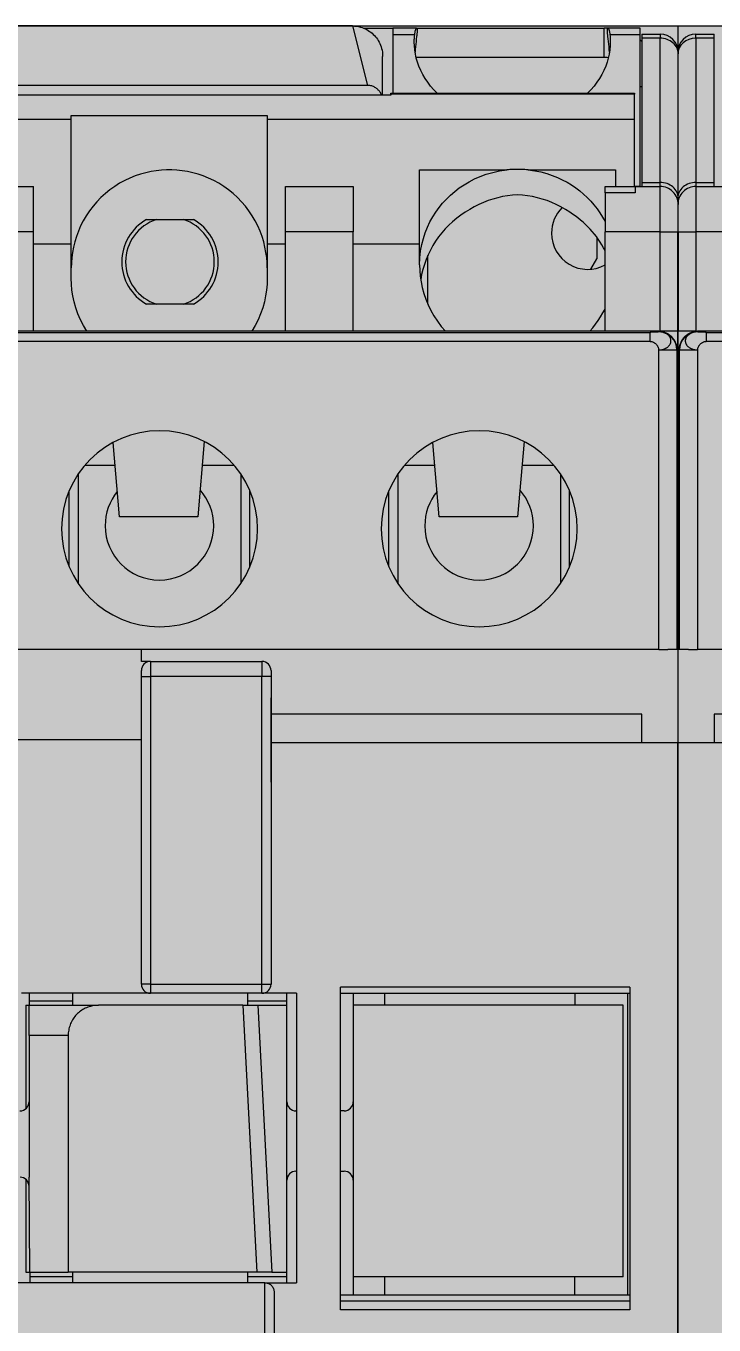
# Model space of a CAD drawing. Extents: x -20 to 2016, y -5898 to 916.
# Drawn here: x 820.44 to 843.25, y 71.66 to 114.73 of the extents above; entities that cross this region are included whole.
import ezdxf

# ---------------------------------------------------------------- set-up
doc = ezdxf.new("R2010")
doc.units = 0
doc.layers.add('MAIN-1', color=7, linetype='Continuous')
doc.layers.add('SYMS', color=7, linetype='Continuous')

msp = doc.modelspace()

# ---------------------------------------------------------------- hatches: boundary and pattern name
at = {"layer": 'SYMS', "true_color": 0x636466}
h = msp.add_hatch(color=251, dxfattribs=at)
h.dxf.hatch_style = 1
h.paths.add_polyline_path([(797.077, 44.229), (842.055, 44.229), (842.055, 114.729), (797.077, 114.729)])
h = msp.add_hatch(color=251, dxfattribs=at)
h.dxf.hatch_style = 1
h.paths.add_polyline_path([(842.066, 44.229), (887.043, 44.229), (887.043, 114.729), (842.066, 114.729)])

# ---------------------------------------------------------------- linework, layer by layer
at = {"layer": 'MAIN-1'}
for p, q in [((831.266, 114.729), (807.866, 114.729)), ((831.266, 114.729), (831.338, 114.727)), ((831.266, 114.729), (831.766, 112.759)), ((831.338, 114.727), (831.405, 114.72)), ((831.405, 114.72), (831.469, 114.709)), ((831.469, 114.709), (831.529, 114.694)), ((831.529, 114.694), (831.585, 114.677)), ((831.585, 114.677), (831.639, 114.656)), ((831.632, 114.659), (832.606, 114.659)), ((831.639, 114.656), (831.691, 114.633)), ((831.691, 114.633), (831.74, 114.608)), ((831.74, 114.608), (831.787, 114.58)), ((831.787, 114.58), (831.832, 114.551)), ((833.394, 114.659), (832.606, 114.659)), ((832.606, 114.659), (832.606, 113.404)), ((833.35, 114.564), (833.354, 114.579)), ((833.354, 114.579), (833.358, 114.592)), ((833.358, 114.592), (833.362, 114.605)), ((833.362, 114.605), (833.365, 114.616)), ((833.365, 114.616), (833.369, 114.626)), ((833.369, 114.626), (833.373, 114.635)), ((833.373, 114.635), (833.377, 114.642)), ((833.377, 114.642), (833.38, 114.648)), ((833.38, 114.648), (833.384, 114.653)), ((833.384, 114.653), (833.388, 114.656)), ((833.388, 114.656), (833.391, 114.658)), ((833.391, 114.658), (833.394, 114.659)), ((833.394, 114.659), (833.397, 114.658)), ((833.394, 114.659), (839.607, 114.659)), ((833.397, 114.658), (833.4, 114.656)), ((833.4, 114.656), (833.403, 114.651)), ((833.403, 114.651), (833.405, 114.646)), ((833.405, 114.646), (833.407, 114.638)), ((833.407, 114.638), (833.409, 114.629)), ((833.409, 114.629), (833.41, 114.619)), ((833.41, 114.619), (833.411, 114.606)), ((833.411, 114.606), (833.411, 114.593)), ((833.411, 114.593), (833.411, 114.578)), ((833.411, 114.578), (833.411, 114.561)), ((839.607, 113.685), (839.607, 114.659)), ((839.628, 114.659), (839.607, 114.659)), ((839.648, 114.659), (839.628, 114.659)), ((839.669, 114.658), (839.648, 114.659)), ((839.689, 114.657), (839.669, 114.658)), ((839.71, 114.656), (839.689, 114.657)), ((839.731, 114.655), (839.71, 114.656)), ((839.72, 114.592), (839.721, 114.606)), ((839.72, 114.577), (839.72, 114.592)), ((839.721, 114.56), (839.72, 114.577)), ((839.721, 114.618), (839.723, 114.629)), ((839.721, 114.606), (839.721, 114.618)), ((839.723, 114.629), (839.724, 114.638)), ((839.724, 114.638), (839.726, 114.645)), ((839.726, 114.645), (839.728, 114.651)), ((839.728, 114.651), (839.731, 114.656)), ((839.731, 114.656), (839.734, 114.658)), ((839.734, 114.658), (839.737, 114.659)), ((840.801, 114.659), (839.737, 114.659)), ((839.737, 114.659), (839.741, 114.658)), ((839.741, 114.658), (839.744, 114.656)), ((839.744, 114.656), (839.748, 114.653)), ((839.748, 114.653), (839.751, 114.648)), ((839.751, 114.648), (839.755, 114.642)), ((839.755, 114.642), (839.759, 114.635)), ((839.759, 114.635), (839.762, 114.626)), ((839.762, 114.626), (839.766, 114.616)), ((839.766, 114.616), (839.77, 114.605)), ((839.77, 114.605), (839.774, 114.592)), ((839.774, 114.592), (839.778, 114.579)), ((839.778, 114.579), (839.781, 114.564)), ((840.801, 114.432), (840.801, 114.659)), ((831.832, 114.551), (831.875, 114.519)), ((831.875, 114.519), (831.916, 114.486)), ((831.916, 114.486), (831.955, 114.451)), ((831.955, 114.451), (831.992, 114.413)), ((831.992, 114.413), (832.027, 114.374)), ((832.027, 114.374), (832.06, 114.332)), ((832.06, 114.332), (832.091, 114.289)), ((832.091, 114.289), (832.12, 114.244)), ((832.12, 114.244), (832.147, 114.196)), ((832.147, 114.196), (832.172, 114.146)), ((832.172, 114.146), (832.194, 114.095)), ((833.329, 114.432), (832.606, 114.432)), ((833.316, 114.236), (833.317, 114.276)), ((833.316, 114.196), (833.316, 114.236)), ((833.32, 114.066), (833.316, 114.196)), ((833.317, 114.276), (833.319, 114.316)), ((833.319, 114.316), (833.322, 114.355)), ((833.322, 114.355), (833.325, 114.394)), ((833.325, 114.394), (833.329, 114.432)), ((833.329, 114.432), (833.331, 114.454)), ((833.331, 114.454), (833.334, 114.475)), ((833.334, 114.475), (833.337, 114.495)), ((833.337, 114.495), (833.34, 114.514)), ((833.34, 114.514), (833.343, 114.532)), ((833.343, 114.532), (833.347, 114.548)), ((833.347, 114.548), (833.35, 114.564)), ((833.373, 114.211), (833.364, 114.124)), ((833.383, 114.297), (833.373, 114.211)), ((833.394, 114.384), (833.383, 114.297)), ((833.397, 114.411), (833.394, 114.384)), ((833.401, 114.436), (833.397, 114.411)), ((833.403, 114.46), (833.401, 114.436)), ((833.406, 114.483), (833.403, 114.46)), ((833.407, 114.504), (833.406, 114.483)), ((833.409, 114.525), (833.407, 114.504)), ((833.41, 114.543), (833.409, 114.525)), ((833.411, 114.561), (833.41, 114.543)), ((839.721, 114.543), (839.721, 114.56)), ((839.723, 114.524), (839.721, 114.543)), ((839.724, 114.503), (839.723, 114.524)), ((839.726, 114.482), (839.724, 114.503)), ((839.728, 114.46), (839.726, 114.482)), ((839.731, 114.436), (839.728, 114.46)), ((839.734, 114.411), (839.731, 114.436)), ((839.737, 114.384), (839.734, 114.411)), ((839.748, 114.298), (839.737, 114.384)), ((839.758, 114.211), (839.748, 114.298)), ((839.767, 114.125), (839.758, 114.211)), ((839.781, 114.564), (839.785, 114.548)), ((839.785, 114.548), (839.788, 114.532)), ((839.788, 114.532), (839.791, 114.514)), ((839.791, 114.514), (839.795, 114.495)), ((839.795, 114.495), (839.797, 114.475)), ((839.797, 114.475), (839.8, 114.454)), ((839.8, 114.454), (839.803, 114.432)), ((839.803, 114.432), (839.807, 114.394)), ((840.801, 114.432), (839.803, 114.432)), ((839.807, 114.394), (839.81, 114.355)), ((839.81, 114.355), (839.812, 114.316)), ((839.812, 114.316), (839.814, 114.276)), ((839.816, 114.196), (839.812, 114.066)), ((839.814, 114.276), (839.815, 114.236)), ((839.815, 114.236), (839.816, 114.196)), ((840.801, 109.413), (840.801, 114.432)), ((840.812, 114.255), (840.801, 114.263)), ((840.823, 114.247), (840.812, 114.255)), ((840.834, 114.239), (840.823, 114.247)), ((840.844, 114.23), (840.834, 114.239)), ((840.855, 114.222), (840.844, 114.23)), ((840.866, 114.213), (840.855, 114.222)), ((840.866, 114.459), (840.866, 114.325)), ((840.866, 114.459), (841.466, 114.459)), ((840.866, 114.325), (840.866, 109.543)), ((841.466, 114.325), (840.866, 114.325)), ((841.466, 114.459), (841.466, 114.325)), ((841.466, 109.543), (841.466, 114.325)), ((842.655, 114.325), (842.655, 114.459)), ((842.655, 114.459), (843.255, 114.459)), ((843.255, 114.325), (842.655, 114.325)), ((842.655, 114.325), (842.655, 109.543)), ((843.255, 114.325), (843.255, 114.459)), ((843.255, 109.543), (843.255, 114.325)), ((832.194, 114.095), (832.214, 114.041)), ((832.214, 114.041), (832.232, 113.984)), ((832.232, 113.984), (832.246, 113.923)), ((832.246, 113.923), (832.257, 113.86)), ((832.257, 113.86), (832.263, 113.792)), ((832.263, 113.792), (832.266, 113.72)), ((832.266, 112.439), (832.266, 113.72)), ((833.332, 113.933), (833.32, 114.066)), ((833.353, 113.799), (833.332, 113.933)), ((833.348, 113.951), (833.341, 113.865)), ((833.356, 114.038), (833.348, 113.951)), ((833.382, 113.664), (833.353, 113.799)), ((833.364, 114.124), (833.356, 114.038)), ((839.779, 113.799), (839.749, 113.664)), ((839.776, 114.038), (839.767, 114.125)), ((839.783, 113.952), (839.776, 114.038)), ((839.799, 113.933), (839.779, 113.799)), ((839.79, 113.865), (839.783, 113.952)), ((839.812, 114.066), (839.799, 113.933)), ((842.055, 113.859), (842.055, 113.805)), ((842.055, 113.805), (842.055, 109.023)), ((842.066, 113.859), (842.066, 113.805)), ((842.066, 109.023), (842.066, 113.805)), ((832.606, 113.404), (832.606, 112.501)), ((839.607, 113.685), (833.377, 113.685)), ((833.421, 113.528), (833.382, 113.664)), ((833.469, 113.393), (833.421, 113.528)), ((833.528, 113.258), (833.469, 113.393)), ((839.662, 113.393), (839.604, 113.258)), ((839.711, 113.528), (839.662, 113.393)), ((839.749, 113.664), (839.711, 113.528)), ((833.596, 113.125), (833.528, 113.258)), ((833.673, 112.993), (833.596, 113.125)), ((833.76, 112.864), (833.673, 112.993)), ((833.855, 112.739), (833.76, 112.864)), ((839.372, 112.864), (839.276, 112.739)), ((839.458, 112.993), (839.372, 112.864)), ((839.536, 113.125), (839.458, 112.993)), ((839.604, 113.258), (839.536, 113.125)), ((831.766, 112.759), (807.366, 112.759)), ((832.541, 112.439), (818.591, 112.439)), ((831.804, 112.758), (831.766, 112.759)), ((831.839, 112.754), (831.804, 112.758)), ((831.872, 112.748), (831.839, 112.754)), ((831.904, 112.74), (831.872, 112.748)), ((831.933, 112.73), (831.904, 112.74)), ((831.961, 112.719), (831.933, 112.73)), ((831.988, 112.706), (831.961, 112.719)), ((832.013, 112.692), (831.988, 112.706)), ((832.038, 112.677), (832.013, 112.692)), ((832.061, 112.661), (832.038, 112.677)), ((832.083, 112.644), (832.061, 112.661)), ((832.104, 112.626), (832.083, 112.644)), ((832.124, 112.606), (832.104, 112.626)), ((832.142, 112.586), (832.124, 112.606)), ((832.16, 112.564), (832.142, 112.586)), ((832.176, 112.542), (832.16, 112.564)), ((832.192, 112.518), (832.176, 112.542)), ((832.206, 112.493), (832.192, 112.518)), ((832.219, 112.467), (832.206, 112.493)), ((832.231, 112.439), (832.219, 112.467)), ((832.541, 112.47), (832.541, 112.501)), ((832.541, 112.501), (840.616, 112.501)), ((840.616, 112.47), (832.541, 112.47)), ((832.541, 112.47), (832.541, 112.439)), ((833.96, 112.617), (833.855, 112.739)), ((834.072, 112.501), (833.96, 112.617)), ((839.172, 112.617), (839.059, 112.501)), ((839.276, 112.739), (839.172, 112.617)), ((840.616, 112.501), (840.616, 112.47)), ((840.616, 111.638), (840.616, 112.47)), ((798.466, 111.638), (821.941, 111.638)), ((821.941, 111.638), (821.941, 111.766)), ((821.941, 111.766), (828.441, 111.766)), ((821.941, 107.509), (821.941, 111.638)), ((828.441, 111.766), (828.441, 111.638)), ((828.441, 111.638), (828.441, 107.509)), ((828.441, 111.638), (840.616, 111.638)), ((840.616, 109.409), (840.616, 111.638)), ((824.413, 109.864), (824.236, 109.815)), ((824.588, 109.903), (824.413, 109.864)), ((824.762, 109.931), (824.588, 109.903)), ((824.934, 109.949), (824.762, 109.931)), ((825.105, 109.958), (824.934, 109.949)), ((825.276, 109.958), (825.105, 109.958)), ((825.447, 109.949), (825.276, 109.958)), ((825.619, 109.931), (825.447, 109.949)), ((825.793, 109.903), (825.619, 109.931)), ((825.969, 109.864), (825.793, 109.903)), ((826.145, 109.815), (825.969, 109.864)), ((833.491, 107.509), (833.491, 109.96)), ((833.491, 109.96), (836.387, 109.96)), ((835.704, 109.813), (835.916, 109.876)), ((835.916, 109.876), (836.143, 109.925)), ((836.143, 109.925), (836.387, 109.96)), ((836.437, 109.964), (836.387, 109.96)), ((836.488, 109.968), (836.437, 109.964)), ((836.539, 109.971), (836.488, 109.968)), ((836.589, 109.973), (836.539, 109.971)), ((836.64, 109.975), (836.589, 109.973)), ((836.69, 109.976), (836.64, 109.975)), ((836.741, 109.976), (836.69, 109.976)), ((836.8, 109.976), (836.741, 109.976)), ((836.859, 109.975), (836.8, 109.976)), ((836.918, 109.972), (836.859, 109.975)), ((836.977, 109.969), (836.918, 109.972)), ((837.036, 109.965), (836.977, 109.969)), ((837.095, 109.96), (837.036, 109.965)), ((837.095, 109.96), (837.312, 109.93)), ((837.095, 109.96), (839.991, 109.96)), ((837.312, 109.93), (837.515, 109.888)), ((837.515, 109.888), (837.707, 109.836)), ((837.707, 109.836), (837.888, 109.775)), ((839.991, 109.96), (839.991, 109.409)), ((818.441, 109.409), (820.691, 109.409)), ((820.691, 107.909), (820.691, 109.409)), ((823.382, 109.409), (823.224, 109.296)), ((823.546, 109.512), (823.382, 109.409)), ((823.714, 109.604), (823.546, 109.512)), ((823.886, 109.685), (823.714, 109.604)), ((824.06, 109.756), (823.886, 109.685)), ((824.236, 109.815), (824.06, 109.756)), ((826.321, 109.756), (826.145, 109.815)), ((826.496, 109.685), (826.321, 109.756)), ((826.668, 109.604), (826.496, 109.685)), ((826.836, 109.512), (826.668, 109.604)), ((827, 109.409), (826.836, 109.512)), ((827.158, 109.296), (827, 109.409)), ((829.041, 109.409), (831.291, 109.409)), ((829.041, 107.909), (829.041, 109.409)), ((831.291, 109.409), (831.291, 107.909)), ((834.808, 109.358), (834.968, 109.466)), ((834.968, 109.466), (835.137, 109.566)), ((835.137, 109.566), (835.315, 109.658)), ((835.315, 109.658), (835.504, 109.74)), ((835.504, 109.74), (835.704, 109.813)), ((837.888, 109.775), (838.06, 109.706)), ((838.06, 109.706), (838.224, 109.63)), ((838.224, 109.63), (838.38, 109.547)), ((838.38, 109.547), (838.528, 109.457)), ((838.528, 109.457), (838.669, 109.361)), ((839.641, 109.193), (839.641, 109.409)), ((839.641, 109.409), (840.641, 109.409)), ((840.616, 109.413), (840.801, 109.413)), ((840.641, 109.409), (840.641, 109.193)), ((840.641, 109.409), (841.466, 109.409)), ((840.801, 109.409), (840.801, 109.413)), ((840.866, 109.543), (840.866, 109.409)), ((840.866, 109.543), (841.466, 109.543)), ((841.466, 109.409), (841.466, 109.543)), ((841.466, 107.909), (841.466, 109.409)), ((842.655, 109.543), (843.255, 109.543)), ((842.655, 109.543), (842.655, 109.409)), ((842.655, 109.409), (844.48, 109.409)), ((842.655, 109.409), (842.655, 107.909)), ((843.255, 109.409), (843.255, 109.543)), ((822.928, 109.041), (822.792, 108.901)), ((823.072, 109.173), (822.928, 109.041)), ((823.224, 109.296), (823.072, 109.173)), ((827.31, 109.173), (827.158, 109.296)), ((827.454, 109.041), (827.31, 109.173)), ((827.59, 108.901), (827.454, 109.041)), ((834.256, 108.852), (834.382, 108.989)), ((834.382, 108.989), (834.515, 109.12)), ((834.515, 109.12), (834.658, 109.243)), ((834.658, 109.243), (834.808, 109.358)), ((835.922, 108.991), (835.765, 108.939)), ((836.082, 109.036), (835.922, 108.991)), ((836.244, 109.073), (836.082, 109.036)), ((836.407, 109.102), (836.244, 109.073)), ((836.573, 109.123), (836.407, 109.102)), ((836.741, 109.135), (836.573, 109.123)), ((836.909, 109.123), (836.741, 109.135)), ((837.074, 109.102), (836.909, 109.123)), ((837.238, 109.073), (837.074, 109.102)), ((837.4, 109.036), (837.238, 109.073)), ((837.559, 108.991), (837.4, 109.036)), ((837.717, 108.939), (837.559, 108.991)), ((838.669, 109.361), (838.803, 109.259)), ((838.803, 109.259), (838.931, 109.152)), ((838.931, 109.152), (839.052, 109.038)), ((839.052, 109.038), (839.166, 108.919)), ((839.641, 109.193), (839.641, 107.909)), ((840.641, 109.193), (839.641, 109.193)), ((842.055, 109.023), (842.055, 108.959)), ((842.066, 109.023), (842.066, 108.959)), ((822.547, 108.597), (822.439, 108.436)), ((822.664, 108.752), (822.547, 108.597)), ((822.792, 108.901), (822.664, 108.752)), ((827.717, 108.752), (827.59, 108.901)), ((827.835, 108.597), (827.717, 108.752)), ((827.943, 108.436), (827.835, 108.597)), ((833.928, 108.398), (834.029, 108.557)), ((834.029, 108.557), (834.138, 108.708)), ((834.138, 108.708), (834.256, 108.852)), ((835.155, 108.648), (835.008, 108.554)), ((835.304, 108.733), (835.155, 108.648)), ((835.456, 108.81), (835.304, 108.733)), ((835.609, 108.878), (835.456, 108.81)), ((835.765, 108.939), (835.609, 108.878)), ((837.872, 108.878), (837.717, 108.939)), ((838.026, 108.81), (837.872, 108.878)), ((838.177, 108.733), (838.026, 108.81)), ((838.326, 108.648), (838.177, 108.733)), ((838.473, 108.554), (838.326, 108.648)), ((839.166, 108.919), (839.274, 108.795)), ((839.274, 108.795), (839.376, 108.665)), ((839.376, 108.665), (839.471, 108.53)), ((842.055, 108.959), (842.055, 108.905)), ((842.055, 108.905), (842.055, 108.863)), ((842.055, 108.863), (842.055, 108.833)), ((842.055, 108.833), (842.055, 108.815)), ((842.055, 108.815), (842.055, 108.809)), ((842.055, 108.809), (842.055, 107.909)), ((842.066, 108.959), (842.066, 108.905)), ((842.066, 108.905), (842.066, 108.863)), ((842.066, 108.863), (842.066, 108.833)), ((842.066, 108.833), (842.066, 108.815)), ((842.066, 108.815), (842.066, 108.809)), ((842.066, 107.909), (842.066, 108.809)), ((822.341, 108.27), (822.254, 108.1)), ((822.439, 108.436), (822.341, 108.27)), ((824.441, 108.309), (825.99, 108.309)), ((828.04, 108.27), (827.943, 108.436)), ((828.128, 108.1), (828.04, 108.27)), ((833.753, 108.057), (833.836, 108.232)), ((833.836, 108.232), (833.928, 108.398)), ((839.471, 108.53), (839.559, 108.388)), ((839.559, 108.388), (839.641, 108.241)), ((820.691, 107.909), (818.441, 107.909)), ((820.691, 104.609), (820.691, 107.909)), ((822.113, 107.752), (822.059, 107.576)), ((822.178, 107.927), (822.113, 107.752)), ((822.254, 108.1), (822.178, 107.927)), ((828.204, 107.927), (828.128, 108.1)), ((828.269, 107.752), (828.204, 107.927)), ((828.323, 107.576), (828.269, 107.752)), ((829.041, 104.609), (829.041, 107.909)), ((831.291, 107.909), (829.041, 107.909)), ((831.291, 104.609), (831.291, 107.909)), ((833.565, 107.483), (833.617, 107.684)), ((833.617, 107.684), (833.68, 107.875)), ((833.68, 107.875), (833.753, 108.057)), ((839.366, 107.726), (839.366, 107.005)), ((839.641, 104.609), (839.641, 107.909)), ((841.466, 107.909), (839.641, 107.909)), ((841.466, 107.909), (842.066, 107.909)), ((841.466, 104.609), (841.466, 107.909)), ((842.055, 104.609), (842.055, 107.909)), ((842.055, 107.909), (842.655, 107.909)), ((842.066, 107.909), (842.066, 104.609)), ((842.655, 107.909), (842.655, 104.609)), ((844.48, 107.909), (842.655, 107.909)), ((820.691, 107.509), (821.941, 107.509)), ((821.941, 106.359), (821.941, 107.509)), ((822.015, 107.4), (821.982, 107.224)), ((822.059, 107.576), (822.015, 107.4)), ((828.366, 107.4), (828.323, 107.576)), ((828.399, 107.224), (828.366, 107.4)), ((828.441, 107.509), (829.041, 107.509)), ((828.441, 107.509), (828.441, 106.359)), ((831.291, 107.509), (833.491, 107.509)), ((833.491, 106.809), (833.491, 107.509)), ((833.5, 107.047), (833.525, 107.271)), ((833.525, 107.271), (833.565, 107.483)), ((821.945, 106.878), (821.941, 106.709)), ((821.959, 107.05), (821.945, 106.878)), ((821.982, 107.224), (821.959, 107.05)), ((828.423, 107.05), (828.399, 107.224)), ((828.436, 106.878), (828.423, 107.05)), ((828.441, 106.709), (828.436, 106.878)), ((833.491, 106.809), (833.5, 107.047)), ((833.766, 105.501), (833.766, 107.123)), ((839.168, 106.663), (839.366, 107.005)), ((833.491, 106.809), (833.496, 106.625)), ((833.496, 106.625), (833.512, 106.437)), ((833.512, 106.437), (833.54, 106.247)), ((821.946, 106.168), (821.941, 106.359)), ((821.964, 105.974), (821.946, 106.168)), ((821.993, 105.777), (821.964, 105.974)), ((828.418, 105.974), (828.388, 105.777)), ((828.435, 106.168), (828.418, 105.974)), ((828.441, 106.359), (828.435, 106.168)), ((833.54, 106.247), (833.579, 106.056)), ((833.579, 106.056), (833.631, 105.864)), ((822.036, 105.579), (821.993, 105.777)), ((822.092, 105.38), (822.036, 105.579)), ((828.346, 105.579), (828.29, 105.38)), ((828.388, 105.777), (828.346, 105.579)), ((833.631, 105.864), (833.696, 105.673)), ((833.696, 105.673), (833.773, 105.484)), ((822.161, 105.183), (822.092, 105.38)), ((822.245, 104.987), (822.161, 105.183)), ((825.99, 105.509), (824.441, 105.509)), ((828.22, 105.183), (828.137, 104.987)), ((828.29, 105.38), (828.22, 105.183)), ((833.773, 105.484), (833.864, 105.298)), ((833.864, 105.298), (833.968, 105.116)), ((833.968, 105.116), (834.083, 104.94)), ((839.495, 105.086), (839.571, 105.213)), ((839.571, 105.213), (839.641, 105.343)), ((822.343, 104.796), (822.245, 104.987)), ((822.454, 104.609), (822.343, 104.796)), ((828.039, 104.796), (827.928, 104.609)), ((828.137, 104.987), (828.039, 104.796)), ((834.083, 104.94), (834.211, 104.77)), ((834.211, 104.77), (834.349, 104.609)), ((839.133, 104.609), (839.232, 104.722)), ((839.232, 104.722), (839.325, 104.84)), ((839.325, 104.84), (839.413, 104.961)), ((839.413, 104.961), (839.495, 105.086)), ((841.421, 104.609), (797.721, 104.609)), ((798.005, 104.571), (841.136, 104.571)), ((841.136, 104.272), (798.005, 104.272)), ((841.15, 104.571), (841.136, 104.571)), ((841.136, 104.272), (841.136, 104.571)), ((841.136, 104.272), (841.151, 104.271)), ((841.164, 104.572), (841.15, 104.571)), ((841.151, 104.271), (841.166, 104.27)), ((841.178, 104.572), (841.164, 104.572)), ((841.166, 104.27), (841.181, 104.267)), ((841.192, 104.572), (841.178, 104.572)), ((841.181, 104.267), (841.196, 104.263)), ((841.207, 104.572), (841.192, 104.572)), ((841.196, 104.263), (841.211, 104.258)), ((841.221, 104.572), (841.207, 104.572)), ((841.211, 104.258), (841.226, 104.252)), ((841.236, 104.573), (841.221, 104.572)), ((841.226, 104.252), (841.241, 104.245)), ((841.252, 104.573), (841.236, 104.573)), ((841.241, 104.245), (841.255, 104.237)), ((841.266, 104.574), (841.252, 104.573)), ((841.255, 104.237), (841.269, 104.229)), ((841.281, 104.574), (841.266, 104.574)), ((841.295, 104.575), (841.281, 104.574)), ((841.309, 104.575), (841.295, 104.575)), ((841.322, 104.576), (841.309, 104.575)), ((841.334, 104.576), (841.322, 104.576)), ((841.346, 104.577), (841.334, 104.576)), ((841.357, 104.578), (841.346, 104.577)), ((841.367, 104.579), (841.357, 104.578)), ((841.377, 104.579), (841.367, 104.579)), ((841.386, 104.58), (841.377, 104.579)), ((841.394, 104.581), (841.386, 104.58)), ((841.401, 104.582), (841.394, 104.581)), ((841.407, 104.583), (841.401, 104.582)), ((841.412, 104.583), (841.407, 104.583)), ((841.416, 104.584), (841.412, 104.583)), ((841.419, 104.585), (841.416, 104.584)), ((841.42, 104.586), (841.419, 104.585)), ((841.421, 104.586), (841.42, 104.586)), ((841.421, 104.609), (841.449, 104.608)), ((841.421, 104.586), (841.421, 104.609)), ((841.443, 104.586), (841.421, 104.586)), ((841.464, 104.585), (841.443, 104.586)), ((841.449, 104.608), (841.477, 104.606)), ((841.486, 104.583), (841.464, 104.585)), ((842.066, 104.609), (841.466, 104.609)), ((841.477, 104.606), (841.505, 104.603)), ((841.507, 104.58), (841.486, 104.583)), ((841.505, 104.603), (841.532, 104.599)), ((841.528, 104.576), (841.507, 104.58)), ((841.548, 104.572), (841.528, 104.576)), ((841.532, 104.599), (841.559, 104.593)), ((841.569, 104.566), (841.548, 104.572)), ((841.559, 104.593), (841.585, 104.586)), ((841.589, 104.56), (841.569, 104.566)), ((841.585, 104.586), (841.611, 104.578)), ((841.608, 104.553), (841.589, 104.56)), ((841.627, 104.546), (841.608, 104.553)), ((841.611, 104.578), (841.637, 104.568)), ((841.645, 104.538), (841.627, 104.546)), ((841.637, 104.568), (841.663, 104.558)), ((841.663, 104.529), (841.645, 104.538)), ((841.663, 104.558), (841.688, 104.546)), ((841.68, 104.519), (841.663, 104.529)), ((841.697, 104.508), (841.68, 104.519)), ((841.688, 104.546), (841.712, 104.533)), ((841.712, 104.497), (841.697, 104.508)), ((841.712, 104.533), (841.736, 104.519)), ((841.727, 104.486), (841.712, 104.497)), ((841.741, 104.473), (841.727, 104.486)), ((841.736, 104.519), (841.76, 104.504)), ((841.754, 104.461), (841.741, 104.473)), ((841.766, 104.448), (841.754, 104.461)), ((841.76, 104.504), (841.782, 104.488)), ((841.777, 104.434), (841.766, 104.448)), ((841.787, 104.42), (841.777, 104.434)), ((841.782, 104.488), (841.804, 104.471)), ((841.796, 104.406), (841.787, 104.42)), ((841.804, 104.392), (841.796, 104.406)), ((841.804, 104.471), (841.825, 104.452)), ((841.811, 104.377), (841.804, 104.392)), ((841.816, 104.362), (841.811, 104.377)), ((841.821, 104.347), (841.816, 104.362)), ((841.818, 104.222), (841.822, 104.237)), ((841.824, 104.332), (841.821, 104.347)), ((841.822, 104.237), (841.825, 104.253)), ((841.827, 104.316), (841.824, 104.332)), ((841.825, 104.452), (841.845, 104.433)), ((841.825, 104.253), (841.827, 104.269)), ((841.828, 104.3), (841.827, 104.316)), ((841.827, 104.269), (841.828, 104.284)), ((841.828, 104.284), (841.828, 104.3)), ((841.845, 104.433), (841.864, 104.413)), ((841.864, 104.413), (841.882, 104.392)), ((841.882, 104.392), (841.899, 104.371)), ((841.899, 104.371), (841.916, 104.348)), ((841.916, 104.348), (841.931, 104.325)), ((841.931, 104.325), (841.945, 104.301)), ((841.945, 104.301), (841.958, 104.276)), ((841.958, 104.276), (841.97, 104.251)), ((841.97, 104.251), (841.98, 104.225)), ((842.055, 94.059), (842.055, 104.609)), ((842.655, 104.609), (842.055, 104.609)), ((842.066, 94.059), (842.066, 104.609)), ((842.15, 104.225), (842.161, 104.251)), ((842.161, 104.251), (842.173, 104.276)), ((842.173, 104.276), (842.186, 104.301)), ((842.186, 104.301), (842.2, 104.325)), ((842.2, 104.325), (842.215, 104.348)), ((842.215, 104.348), (842.231, 104.371)), ((842.231, 104.371), (842.248, 104.392)), ((842.248, 104.392), (842.266, 104.413)), ((842.266, 104.413), (842.286, 104.433)), ((842.286, 104.433), (842.306, 104.452)), ((842.303, 104.311), (842.302, 104.296)), ((842.302, 104.296), (842.302, 104.281)), ((842.302, 104.281), (842.303, 104.267)), ((842.305, 104.326), (842.303, 104.311)), ((842.303, 104.267), (842.305, 104.252)), ((842.308, 104.34), (842.305, 104.326)), ((842.305, 104.252), (842.308, 104.237)), ((842.306, 104.452), (842.326, 104.471)), ((842.311, 104.354), (842.308, 104.34)), ((842.308, 104.237), (842.312, 104.223)), ((842.316, 104.369), (842.311, 104.354)), ((842.322, 104.382), (842.316, 104.369)), ((842.329, 104.396), (842.322, 104.382)), ((842.326, 104.471), (842.348, 104.488)), ((842.336, 104.41), (842.329, 104.396)), ((842.345, 104.423), (842.336, 104.41)), ((842.354, 104.436), (842.345, 104.423)), ((842.348, 104.488), (842.371, 104.504)), ((842.364, 104.448), (842.354, 104.436)), ((842.375, 104.46), (842.364, 104.448)), ((842.371, 104.504), (842.394, 104.519)), ((842.387, 104.472), (842.375, 104.46)), ((842.4, 104.483), (842.387, 104.472)), ((842.394, 104.519), (842.418, 104.533)), ((842.414, 104.494), (842.4, 104.483)), ((842.428, 104.505), (842.414, 104.494)), ((842.418, 104.533), (842.443, 104.546)), ((842.443, 104.515), (842.428, 104.505)), ((842.443, 104.546), (842.468, 104.558)), ((842.459, 104.524), (842.443, 104.515)), ((842.475, 104.533), (842.459, 104.524)), ((842.468, 104.558), (842.493, 104.568)), ((842.492, 104.541), (842.475, 104.533)), ((842.51, 104.549), (842.492, 104.541)), ((842.493, 104.568), (842.519, 104.578)), ((842.528, 104.556), (842.51, 104.549)), ((842.519, 104.578), (842.545, 104.586)), ((842.547, 104.562), (842.528, 104.556)), ((842.545, 104.586), (842.572, 104.593)), ((842.566, 104.567), (842.547, 104.562)), ((842.585, 104.572), (842.566, 104.567)), ((842.572, 104.593), (842.599, 104.599)), ((842.605, 104.577), (842.585, 104.572)), ((842.599, 104.599), (842.626, 104.603)), ((842.625, 104.58), (842.605, 104.577)), ((842.646, 104.583), (842.625, 104.58)), ((842.626, 104.603), (842.653, 104.606)), ((842.667, 104.585), (842.646, 104.583)), ((842.653, 104.606), (842.681, 104.608)), ((842.688, 104.586), (842.667, 104.585)), ((842.681, 104.608), (842.709, 104.609)), ((842.709, 104.586), (842.688, 104.586)), ((886.41, 104.609), (842.709, 104.609)), ((842.709, 104.609), (842.709, 104.586)), ((842.71, 104.586), (842.709, 104.586)), ((842.712, 104.585), (842.71, 104.586)), ((842.714, 104.584), (842.712, 104.585)), ((842.718, 104.583), (842.714, 104.584)), ((842.723, 104.583), (842.718, 104.583)), ((842.729, 104.582), (842.723, 104.583)), ((842.736, 104.581), (842.729, 104.582)), ((842.744, 104.58), (842.736, 104.581)), ((842.753, 104.579), (842.744, 104.58)), ((842.763, 104.579), (842.753, 104.579)), ((842.773, 104.578), (842.763, 104.579)), ((842.784, 104.577), (842.773, 104.578)), ((842.796, 104.576), (842.784, 104.577)), ((842.808, 104.576), (842.796, 104.576)), ((842.821, 104.575), (842.808, 104.576)), ((842.835, 104.575), (842.821, 104.575)), ((842.849, 104.574), (842.835, 104.575)), ((842.864, 104.574), (842.849, 104.574)), ((842.862, 104.229), (842.876, 104.237)), ((842.879, 104.573), (842.864, 104.574)), ((842.876, 104.237), (842.89, 104.245)), ((842.894, 104.573), (842.879, 104.573)), ((842.89, 104.245), (842.904, 104.252)), ((842.909, 104.572), (842.894, 104.573)), ((842.904, 104.252), (842.919, 104.258)), ((842.924, 104.572), (842.909, 104.572)), ((842.919, 104.258), (842.934, 104.263)), ((842.938, 104.572), (842.924, 104.572)), ((842.934, 104.263), (842.949, 104.267)), ((842.952, 104.572), (842.938, 104.572)), ((842.949, 104.267), (842.964, 104.27)), ((842.966, 104.572), (842.952, 104.572)), ((842.964, 104.27), (842.979, 104.271)), ((842.98, 104.571), (842.966, 104.572)), ((842.979, 104.271), (842.994, 104.272)), ((842.994, 104.571), (842.98, 104.571)), ((842.994, 104.571), (886.125, 104.571)), ((842.994, 104.571), (842.994, 104.272)), ((886.125, 104.272), (842.994, 104.272)), ((841.269, 104.229), (841.282, 104.219)), ((841.282, 104.219), (841.296, 104.209)), ((841.296, 104.209), (841.309, 104.198)), ((841.309, 104.198), (841.321, 104.187)), ((841.321, 104.187), (841.333, 104.175)), ((841.333, 104.175), (841.344, 104.163)), ((841.344, 104.163), (841.355, 104.15)), ((841.355, 104.15), (841.365, 104.136)), ((841.365, 104.136), (841.375, 104.122)), ((841.375, 104.122), (841.383, 104.108)), ((841.383, 104.108), (841.391, 104.093)), ((841.391, 104.093), (841.398, 104.079)), ((841.398, 104.079), (841.404, 104.064)), ((841.404, 104.064), (841.41, 104.048)), ((841.41, 104.048), (841.414, 104.033)), ((841.414, 104.033), (841.417, 104.018)), ((841.417, 104.018), (841.42, 104.003)), ((841.42, 104.003), (841.421, 103.987)), ((841.421, 103.987), (841.444, 103.989)), ((841.421, 94.059), (841.421, 103.987)), ((841.421, 103.987), (842.021, 103.987)), ((841.444, 103.989), (841.468, 103.991)), ((841.468, 103.991), (841.491, 103.993)), ((841.491, 103.993), (841.513, 103.997)), ((841.513, 103.997), (841.535, 104.001)), ((841.535, 104.001), (841.556, 104.006)), ((841.556, 104.006), (841.577, 104.012)), ((841.577, 104.012), (841.597, 104.019)), ((841.597, 104.019), (841.617, 104.027)), ((841.617, 104.027), (841.636, 104.035)), ((841.636, 104.035), (841.654, 104.044)), ((841.654, 104.044), (841.671, 104.053)), ((841.671, 104.053), (841.687, 104.063)), ((841.687, 104.063), (841.703, 104.074)), ((841.703, 104.074), (841.718, 104.085)), ((841.718, 104.085), (841.732, 104.097)), ((841.732, 104.097), (841.746, 104.109)), ((841.746, 104.109), (841.758, 104.122)), ((841.758, 104.122), (841.77, 104.135)), ((841.77, 104.135), (841.78, 104.149)), ((841.78, 104.149), (841.79, 104.163)), ((841.79, 104.163), (841.798, 104.177)), ((841.798, 104.177), (841.806, 104.192)), ((841.806, 104.192), (841.812, 104.207)), ((841.812, 104.207), (841.818, 104.222)), ((841.98, 104.225), (841.99, 104.199)), ((841.99, 104.199), (841.998, 104.173)), ((841.998, 104.173), (842.005, 104.146)), ((842.005, 104.146), (842.011, 104.12)), ((842.011, 104.12), (842.015, 104.092)), ((842.015, 104.092), (842.018, 104.065)), ((842.018, 104.065), (842.02, 104.037)), ((842.02, 104.037), (842.021, 104.008)), ((842.021, 103.987), (842.021, 104.008)), ((842.021, 103.987), (842.021, 94.059)), ((842.11, 104.037), (842.112, 104.065)), ((842.11, 104.008), (842.11, 104.037)), ((842.11, 104.008), (842.11, 103.987)), ((842.11, 103.987), (842.71, 103.987)), ((842.11, 94.059), (842.11, 103.987)), ((842.112, 104.065), (842.115, 104.092)), ((842.115, 104.092), (842.12, 104.12)), ((842.12, 104.12), (842.126, 104.146)), ((842.126, 104.146), (842.133, 104.173)), ((842.133, 104.173), (842.141, 104.199)), ((842.141, 104.199), (842.15, 104.225)), ((842.312, 104.223), (842.317, 104.208)), ((842.317, 104.208), (842.323, 104.194)), ((842.323, 104.194), (842.33, 104.18)), ((842.33, 104.18), (842.338, 104.167)), ((842.338, 104.167), (842.347, 104.153)), ((842.347, 104.153), (842.357, 104.14)), ((842.357, 104.14), (842.368, 104.128)), ((842.368, 104.128), (842.379, 104.115)), ((842.379, 104.115), (842.391, 104.103)), ((842.391, 104.103), (842.405, 104.092)), ((842.405, 104.092), (842.418, 104.081)), ((842.418, 104.081), (842.433, 104.07)), ((842.433, 104.07), (842.448, 104.06)), ((842.448, 104.06), (842.463, 104.051)), ((842.463, 104.051), (842.479, 104.042)), ((842.479, 104.042), (842.496, 104.034)), ((842.496, 104.034), (842.513, 104.027)), ((842.513, 104.027), (842.53, 104.02)), ((842.53, 104.02), (842.548, 104.014)), ((842.548, 104.014), (842.567, 104.008)), ((842.567, 104.008), (842.586, 104.003)), ((842.586, 104.003), (842.606, 103.999)), ((842.606, 103.999), (842.626, 103.995)), ((842.626, 103.995), (842.646, 103.993)), ((842.646, 103.993), (842.667, 103.99)), ((842.667, 103.99), (842.688, 103.988)), ((842.688, 103.988), (842.71, 103.987)), ((842.71, 103.987), (842.711, 104.003)), ((842.71, 103.987), (842.71, 94.059)), ((842.711, 104.003), (842.713, 104.018)), ((842.713, 104.018), (842.716, 104.033)), ((842.716, 104.033), (842.721, 104.048)), ((842.721, 104.048), (842.726, 104.064)), ((842.726, 104.064), (842.732, 104.079)), ((842.732, 104.079), (842.739, 104.093)), ((842.739, 104.093), (842.747, 104.108)), ((842.747, 104.108), (842.756, 104.122)), ((842.756, 104.122), (842.765, 104.136)), ((842.765, 104.136), (842.775, 104.15)), ((842.775, 104.15), (842.786, 104.163)), ((842.786, 104.163), (842.797, 104.175)), ((842.797, 104.175), (842.809, 104.187)), ((842.809, 104.187), (842.822, 104.198)), ((842.822, 104.198), (842.835, 104.209)), ((842.835, 104.209), (842.848, 104.219)), ((842.848, 104.219), (842.862, 104.229)), ((823.541, 98.459), (823.33, 100.92)), ((826.354, 100.951), (826.141, 98.459)), ((834.141, 98.459), (833.93, 100.92)), ((836.954, 100.951), (836.741, 98.459)), ((823.395, 100.159), (822.39, 100.159)), ((827.351, 100.159), (826.287, 100.159)), ((833.995, 100.159), (832.99, 100.159)), ((837.951, 100.159), (836.887, 100.159)), ((822.166, 99.86), (822.166, 96.257)), ((827.566, 99.875), (827.566, 96.243)), ((832.766, 99.86), (832.766, 96.257)), ((838.166, 99.875), (838.166, 96.243)), ((821.866, 99.297), (821.866, 96.821)), ((827.866, 96.797), (827.866, 99.321)), ((832.466, 99.297), (832.466, 96.821)), ((838.466, 96.797), (838.466, 99.321)), ((826.141, 98.459), (823.541, 98.459)), ((836.741, 98.459), (834.141, 98.459)), ((841.421, 94.059), (797.721, 94.059)), ((824.266, 94.059), (814.866, 94.059)), ((820.841, 94.059), (820.841, 94.059)), ((821.866, 94.059), (821.866, 94.059)), ((822.166, 94.059), (822.166, 94.059)), ((824.266, 93.659), (824.266, 94.059)), ((841.421, 94.059), (841.722, 94.059)), ((842.066, 94.059), (841.721, 94.059)), ((842.409, 94.059), (842.055, 94.059)), ((842.055, 94.059), (842.055, 90.959)), ((842.066, 90.959), (842.066, 94.059)), ((842.408, 94.059), (842.71, 94.059)), ((886.41, 94.059), (842.71, 94.059)), ((824.566, 93.659), (824.266, 93.659)), ((824.566, 93.659), (828.266, 93.659)), ((824.566, 93.659), (824.566, 93.159)), ((828.266, 93.659), (828.266, 93.159)), ((824.266, 93.159), (824.266, 93.359)), ((824.266, 82.959), (824.266, 93.159)), ((824.266, 93.159), (824.566, 93.159)), ((828.266, 93.159), (824.566, 93.159)), ((824.566, 93.159), (824.566, 82.959)), ((828.266, 82.959), (828.266, 93.159)), ((828.566, 93.159), (828.266, 93.159)), ((828.566, 93.359), (828.566, 93.159)), ((828.566, 93.159), (828.566, 82.959)), ((828.566, 89.659), (828.566, 92.459)), ((840.866, 91.909), (828.566, 91.909)), ((840.866, 90.959), (840.866, 91.909)), ((843.255, 91.909), (843.255, 90.959)), ((855.555, 91.909), (843.255, 91.909)), ((824.266, 91.059), (814.866, 91.059)), ((842.066, 90.959), (828.566, 90.959)), ((842.055, 64.359), (842.055, 90.959)), ((855.555, 90.959), (842.055, 90.959)), ((842.066, 64.359), (842.066, 90.959)), ((824.566, 82.959), (824.266, 82.959)), ((824.566, 82.959), (828.266, 82.959)), ((824.566, 82.959), (824.566, 82.659)), ((828.266, 82.959), (828.566, 82.959)), ((828.266, 82.659), (828.266, 82.959)), ((830.866, 72.159), (830.866, 82.859)), ((840.466, 82.859), (830.866, 82.859)), ((840.466, 82.859), (840.466, 72.159)), ((824.566, 82.659), (820.291, 82.659)), ((820.541, 82.659), (820.541, 82.405)), ((820.541, 82.405), (820.541, 82.259)), ((820.541, 82.405), (821.991, 82.405)), ((821.991, 82.405), (821.991, 82.659)), ((821.991, 82.259), (821.991, 82.405)), ((828.266, 82.659), (824.566, 82.659)), ((827.791, 82.659), (827.791, 82.405)), ((827.791, 82.405), (827.791, 82.259)), ((827.791, 82.405), (829.091, 82.405)), ((829.416, 82.659), (828.266, 82.659)), ((829.091, 82.405), (829.091, 82.659)), ((829.091, 82.259), (829.091, 82.405)), ((829.416, 82.659), (829.416, 73.059)), ((830.866, 82.659), (840.466, 82.659)), ((831.291, 82.659), (831.291, 82.259)), ((832.341, 82.259), (832.341, 82.659)), ((838.641, 82.659), (838.641, 82.259)), ((840.391, 82.659), (840.391, 72.659)), ((820.441, 82.259), (820.441, 78.835)), ((820.441, 82.259), (820.541, 82.259)), ((820.541, 81.259), (820.541, 82.259)), ((820.541, 82.259), (822.84, 82.259)), ((822.032, 81.847), (822.006, 81.81)), ((822.059, 81.883), (822.032, 81.847)), ((822.088, 81.917), (822.059, 81.883)), ((822.118, 81.95), (822.088, 81.917)), ((822.15, 81.982), (822.118, 81.95)), ((822.183, 82.012), (822.15, 81.982)), ((822.217, 82.041), (822.183, 82.012)), ((822.253, 82.068), (822.217, 82.041)), ((822.29, 82.094), (822.253, 82.068)), ((822.328, 82.117), (822.29, 82.094)), ((822.367, 82.14), (822.328, 82.117)), ((822.407, 82.16), (822.367, 82.14)), ((822.448, 82.178), (822.407, 82.16)), ((822.49, 82.195), (822.448, 82.178)), ((822.532, 82.21), (822.49, 82.195)), ((822.575, 82.223), (822.532, 82.21)), ((822.618, 82.234), (822.575, 82.223)), ((822.662, 82.243), (822.618, 82.234)), ((822.706, 82.25), (822.662, 82.243)), ((822.75, 82.255), (822.706, 82.25)), ((822.795, 82.258), (822.75, 82.255)), ((822.841, 82.259), (822.795, 82.258)), ((827.628, 82.259), (822.841, 82.259)), ((827.628, 82.259), (827.628, 82.259)), ((827.628, 82.259), (827.628, 82.259)), ((827.628, 82.259), (827.628, 82.259)), ((827.628, 82.259), (827.628, 82.259)), ((827.628, 82.259), (827.628, 82.259)), ((827.628, 82.259), (827.628, 82.259)), ((827.628, 82.259), (828.091, 73.409)), ((827.628, 82.259), (827.651, 82.259)), ((827.651, 82.259), (827.675, 82.259)), ((827.675, 82.259), (827.698, 82.259)), ((827.698, 82.259), (827.72, 82.259)), ((827.72, 82.259), (827.743, 82.259)), ((827.743, 82.259), (827.765, 82.259)), ((827.765, 82.259), (827.786, 82.259)), ((827.786, 82.259), (827.808, 82.259)), ((827.808, 82.259), (827.829, 82.259)), ((827.829, 82.259), (827.85, 82.259)), ((827.85, 82.259), (827.871, 82.259)), ((827.871, 82.259), (827.891, 82.259)), ((827.891, 82.259), (827.91, 82.259)), ((827.91, 82.259), (827.929, 82.259)), ((827.929, 82.259), (827.947, 82.259)), ((827.947, 82.259), (827.964, 82.259)), ((827.964, 82.259), (827.981, 82.259)), ((827.981, 82.259), (827.997, 82.259)), ((827.997, 82.259), (828.012, 82.259)), ((828.012, 82.259), (828.026, 82.259)), ((828.026, 82.259), (828.04, 82.259)), ((828.04, 82.259), (828.052, 82.259)), ((828.052, 82.259), (828.064, 82.259)), ((828.064, 82.259), (828.075, 82.259)), ((828.075, 82.259), (828.084, 82.259)), ((828.084, 82.259), (828.093, 82.259)), ((828.093, 82.259), (828.101, 82.259)), ((828.101, 82.259), (828.108, 82.259)), ((828.108, 82.259), (828.114, 82.259)), ((828.114, 82.259), (828.118, 82.259)), ((828.118, 82.259), (828.122, 82.259)), ((828.122, 82.259), (828.125, 82.259)), ((828.125, 82.259), (828.126, 82.259)), ((828.126, 82.259), (828.127, 82.259)), ((828.127, 82.259), (829.091, 82.259)), ((828.127, 82.259), (828.591, 73.409)), ((829.091, 73.409), (829.091, 82.259)), ((831.291, 82.259), (831.291, 73.259)), ((840.241, 82.259), (831.291, 82.259)), ((840.241, 73.259), (840.241, 82.259)), ((821.857, 81.438), (821.85, 81.394)), ((821.866, 81.482), (821.857, 81.438)), ((821.877, 81.525), (821.866, 81.482)), ((821.89, 81.568), (821.877, 81.525)), ((821.905, 81.61), (821.89, 81.568)), ((821.921, 81.652), (821.905, 81.61)), ((821.94, 81.693), (821.921, 81.652)), ((821.96, 81.733), (821.94, 81.693)), ((821.982, 81.772), (821.96, 81.733)), ((822.006, 81.81), (821.982, 81.772)), ((820.541, 81.259), (820.541, 76.559)), ((821.841, 81.259), (820.541, 81.259)), ((821.842, 81.304), (821.841, 81.259)), ((821.841, 81.259), (821.841, 73.409)), ((821.845, 81.349), (821.842, 81.304)), ((821.85, 81.394), (821.845, 81.349)), ((829.416, 78.759), (829.391, 78.759)), ((830.991, 78.759), (830.866, 78.759)), ((829.391, 76.759), (829.416, 76.759)), ((830.866, 76.759), (830.991, 76.759)), ((820.441, 76.485), (820.441, 73.409)), ((820.568, 73.409), (820.541, 76.559)), ((820.441, 73.409), (820.568, 73.409)), ((820.568, 73.409), (821.841, 73.409)), ((820.568, 73.409), (820.568, 73.409)), ((820.568, 73.409), (820.568, 73.407)), ((820.568, 73.407), (820.568, 73.405)), ((820.568, 73.405), (820.568, 73.402)), ((820.568, 73.402), (820.568, 73.399)), ((820.568, 73.399), (820.568, 73.394)), ((820.568, 73.394), (820.568, 73.389)), ((820.568, 73.389), (820.569, 73.382)), ((820.569, 73.382), (820.569, 73.375)), ((820.569, 73.375), (820.569, 73.367)), ((820.569, 73.367), (820.569, 73.359)), ((820.569, 73.359), (820.569, 73.349)), ((820.569, 73.349), (820.569, 73.339)), ((820.569, 73.339), (820.569, 73.328)), ((820.569, 73.328), (820.569, 73.315)), ((820.569, 73.315), (820.569, 73.303)), ((820.569, 73.303), (820.569, 73.289)), ((820.569, 73.289), (820.569, 73.274)), ((820.569, 73.274), (820.57, 73.259)), ((821.991, 73.259), (820.57, 73.259)), ((820.57, 73.259), (820.571, 73.059)), ((828.091, 73.409), (821.841, 73.409)), ((821.991, 73.259), (821.991, 73.409)), ((821.991, 73.059), (821.991, 73.259)), ((827.791, 73.409), (827.791, 73.259)), ((827.791, 73.259), (827.791, 73.059)), ((829.091, 73.259), (827.791, 73.259)), ((828.091, 73.409), (828.091, 73.409)), ((828.091, 73.409), (828.091, 73.409)), ((828.091, 73.409), (828.091, 73.409)), ((828.091, 73.409), (828.091, 73.409)), ((828.091, 73.409), (828.091, 73.409)), ((828.091, 73.409), (828.091, 73.409)), ((828.115, 73.409), (828.091, 73.409)), ((828.138, 73.409), (828.115, 73.409)), ((828.161, 73.409), (828.138, 73.409)), ((828.184, 73.409), (828.161, 73.409)), ((828.206, 73.409), (828.184, 73.409)), ((828.228, 73.409), (828.206, 73.409)), ((828.25, 73.409), (828.228, 73.409)), ((828.272, 73.409), (828.25, 73.409)), ((828.293, 73.409), (828.272, 73.409)), ((828.314, 73.409), (828.293, 73.409)), ((828.334, 73.409), (828.314, 73.409)), ((828.354, 73.409), (828.334, 73.409)), ((828.374, 73.409), (828.354, 73.409)), ((828.393, 73.409), (828.374, 73.409)), ((828.411, 73.409), (828.393, 73.409)), ((828.428, 73.409), (828.411, 73.409)), ((828.445, 73.409), (828.428, 73.409)), ((828.461, 73.409), (828.445, 73.409)), ((828.476, 73.409), (828.461, 73.409)), ((828.49, 73.409), (828.476, 73.409)), ((828.503, 73.409), (828.49, 73.409)), ((828.516, 73.409), (828.503, 73.409)), ((828.528, 73.409), (828.516, 73.409)), ((828.538, 73.409), (828.528, 73.409)), ((828.548, 73.409), (828.538, 73.409)), ((828.557, 73.409), (828.548, 73.409)), ((828.565, 73.409), (828.557, 73.409)), ((828.572, 73.409), (828.565, 73.409)), ((828.578, 73.409), (828.572, 73.409)), ((828.582, 73.409), (828.578, 73.409)), ((828.586, 73.409), (828.582, 73.409)), ((828.589, 73.409), (828.586, 73.409)), ((828.59, 73.409), (828.589, 73.409)), ((828.591, 73.409), (828.59, 73.409)), ((828.591, 73.409), (829.091, 73.409)), ((829.091, 73.259), (829.091, 73.409)), ((829.091, 73.059), (829.091, 73.259)), ((831.291, 73.259), (831.291, 72.659)), ((840.241, 73.259), (831.291, 73.259)), ((832.341, 72.659), (832.341, 73.259)), ((838.641, 72.659), (838.641, 73.259)), ((828.366, 73.059), (810.766, 73.059)), ((828.366, 73.059), (829.416, 73.059)), ((828.366, 73.059), (828.382, 73.059)), ((828.366, 69.259), (828.366, 73.059)), ((828.382, 73.059), (828.399, 73.057)), ((828.399, 73.057), (828.416, 73.055)), ((828.416, 73.055), (828.433, 73.051)), ((828.433, 73.051), (828.449, 73.047)), ((828.449, 73.047), (828.466, 73.042)), ((828.466, 73.042), (828.483, 73.035)), ((828.483, 73.035), (828.499, 73.028)), ((828.499, 73.028), (828.515, 73.019)), ((828.515, 73.019), (828.53, 73.01)), ((828.53, 73.01), (828.544, 73)), ((828.544, 73), (828.558, 72.989)), ((828.558, 72.989), (828.571, 72.978)), ((828.571, 72.978), (828.583, 72.966)), ((828.583, 72.966), (828.594, 72.953)), ((828.594, 72.953), (828.604, 72.941)), ((828.604, 72.941), (828.614, 72.928)), ((828.614, 72.928), (828.623, 72.914)), ((828.623, 72.914), (828.631, 72.901)), ((828.631, 72.901), (828.638, 72.886)), ((828.638, 72.886), (828.644, 72.871)), ((828.644, 72.871), (828.65, 72.855)), ((828.65, 72.855), (828.655, 72.837)), ((828.655, 72.837), (828.66, 72.819)), ((828.66, 72.819), (828.663, 72.8)), ((828.663, 72.8), (828.665, 72.78)), ((828.665, 72.78), (828.666, 72.759)), ((828.666, 72.759), (828.666, 69.259)), ((830.866, 72.659), (840.466, 72.659)), ((830.866, 72.459), (840.466, 72.459)), ((840.466, 72.159), (830.866, 72.159))]:
    msp.add_line(p, q, dxfattribs=at)
for centre, radius, start, end in [((841.466, 113.859), 0.6, 0, 90), ((842.655, 113.859), 0.6, 90, 180), ((841.466, 108.809), 0.6, 359.9997, 90), ((842.655, 108.809), 0.6, 90, 180.0002), ((839.066, 107.859), 1.2, 134.8559, 180), ((825.216, 106.909), 1.6, 118.955, 241.045), ((825.216, 106.909), 1.47, 107.7528, 180), ((825.216, 106.909), 1.47, 0, 72.2472), ((825.216, 106.909), 1.6, 298.955, 61.045), ((839.066, 107.859), 1.2, 180, 298.631), ((825.216, 106.909), 1.47, 180, 252.2472), ((825.216, 106.909), 1.47, 287.7528, 0), ((824.871, 98.059), 3.25, 0, 180), ((835.471, 98.059), 3.25, 0, 180), ((824.866, 98.159), 1.8, 140.8866, 180), ((824.866, 98.159), 1.8, 0, 41.351), ((835.466, 98.159), 1.8, 140.8866, 180), ((835.466, 98.159), 1.8, 0, 41.351), ((824.871, 98.059), 3.25, 180, 0), ((824.866, 98.159), 1.8, 180, 0), ((835.471, 98.059), 3.25, 180, 0), ((835.466, 98.159), 1.8, 180, 0), ((824.566, 93.359), 0.3, 90, 180.0006), ((828.266, 93.359), 0.3, 0, 90), ((824.566, 82.959), 0.3, 180, 270), ((828.266, 82.959), 0.3, 270, 0), ((820.241, 79.059), 0.3, 270, 0), ((829.391, 79.059), 0.3, 180, 270), ((830.991, 79.059), 0.3, 270, 0), ((829.391, 76.459), 0.3, 90, 180), ((830.991, 76.459), 0.3, 0, 90), ((820.243, 76.259), 0.3, 0.3789, 90)]:
    msp.add_arc(centre, radius, start, end, dxfattribs=at)
for centre, major_axis, ratio, start_param, end_param in [((841.466, 113.805), (-0.6, 0), 0.866025, -3.141593, -1.570796), ((842.655, 113.805), (-0.6, 0), 0.866025, -1.570796, 0), ((839.607, 112.685), (-1, -0.001), 0.999658, -1.717524, -1.571858), ((840.607, 112.685), (1, 0.026), 0.026168, 1.307741, 1.37451), ((841.466, 109.023), (0.6, 0), 0.866025, -0.000025, 1.570796), ((842.655, 109.023), (0.6, 0), 0.866025, 1.570796, 3.141605), ((836.741, 105.824), (-3.25, 0), 0.992546, -1.008541, -0.152839), ((836.741, 105.824), (-3.25, 0), 0.992546, -2.673228, -2.133052), ((841.421, 103.987), (0.6, 0), 0.99863, -0.000023, 1.570517), ((842.71, 103.987), (0.6, 0), 0.99863, 1.571084, 3.141615)]:
    msp.add_ellipse(centre, major_axis=major_axis, ratio=ratio, start_param=start_param, end_param=end_param, dxfattribs=at)
at = {"layer": 'SYMS'}
for points in [[(797.077, 114.729), (842.055, 114.729), (842.055, 44.229), (797.077, 44.229)], [(842.066, 114.729), (887.043, 114.729), (887.043, 44.229), (842.066, 44.229)]]:
    msp.add_lwpolyline(points, close=True, dxfattribs=at)

doc.saveas('drawing.dxf')
